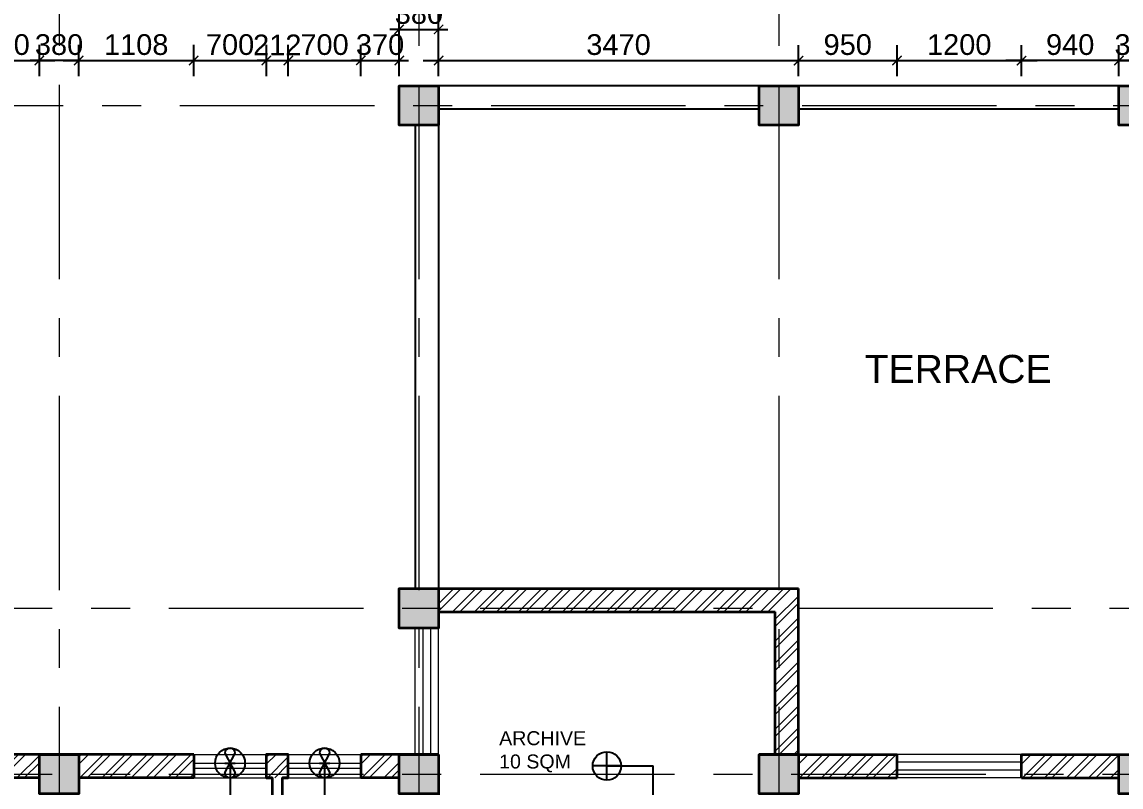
# Model space of a CAD drawing. Header units: inches. Extents: x 527934 to 2134587, y -408734 to 227304.
# Drawn here: x 1713861 to 1724458, y -185053 to -177674 of the extents above; entities that cross this region are included whole.
import ezdxf

# ---------------------------------------------------------------- set-up
doc = ezdxf.new("R2010")
doc.units = ezdxf.units.IN
doc.header["$MEASUREMENT"] = 0
doc.linetypes.add('CENTER', pattern=[2, 1.25, -0.25, 0.25, -0.25])
doc.linetypes.add('CONTINU', pattern=[0])
for name, color, linetype, lineweight in [('1 LIGHT N SWITCH', 3, 'Continuous', 25), ('6 LIGHT PT WIRING', 3, 'Continuous', 25), ('centre line', 1, 'CENTER', 9), ('dim', 253, 'Continuous', 9), ('furniture', 253, 'Continuous', 5), ('hatch', 250, 'Continuous', 5), ('plinth', 5, 'Continuous', 9), ('sill', 253, 'Continuous', 13), ('text', 7, 'Continuous', 13), ('wall - brick', 30, 'Continuous', 35), ('window', 1, 'Continuous', 15)]:
    doc.layers.add(name, color=color, linetype=linetype, lineweight=lineweight)
doc.layers.add('kpl_dessin fin', color=3, linetype='CONTINU')
doc.styles.get("Standard").update_dxf_attribs({"font": 'arial.ttf'})
doc.dimstyles.new('dim 100', dxfattribs={"dimtxt": 200, "dimasz": 90, "dimexe": 150, "dimexo": 150, "dimgap": 50, "dimtad": 1, "dimdec": 0, "dimzin": 0, "dimdsep": 46, "dimtxsty": 'Standard', "dimblk": 'ARCHTICK', "dimcen": 100, "dimdle": 150, "dimazin": 0, "dimtfac": 1, "dimtdec": 0, "dimtix": 1, "dimtmove": 2, "dimatfit": 3, "dimfxl": 150, "dimfxlon": 1, "dimtolj": 1, "dimtzin": 0, "dimarcsym": 0})

# ---------------------------------------------------------------- blocks, each defined once
blk = doc.blocks.new('_ArchTick')
at = {"color": 0, "linetype": 'ByBlock', "const_width": 0.15}
blk.add_lwpolyline([(-0.5, -0.5), (0.5, 0.5)], dxfattribs=at)
blk = doc.blocks.new('*D2456')
at = {"layer": 'Defpoints', "color": 0, "ltscale": 400}
for p in [(1714028, -178045), (1713378, -184739), (1714028, -184739)]:
    blk.add_point(p, dxfattribs=at)
at = {"layer": 'dim', "color": 0, "lineweight": -2, "ltscale": 400}
for p, q in [((1713378, -178195), (1713378, -177895)), ((1714028, -178195), (1714028, -177895)), ((1713228, -178045), (1714178, -178045))]:
    blk.add_line(p, q, dxfattribs=at)
at = {"layer": 'dim', "color": 0, "lineweight": -2, "ltscale": 400, "xscale": 90, "yscale": 90, "zscale": 90, "rotation": 180}
blk.add_blockref('_ArchTick', (1713378, -178045), dxfattribs=at)
at = {"layer": 'dim', "color": 0, "lineweight": -2, "ltscale": 400, "xscale": 90, "yscale": 90, "zscale": 90}
blk.add_blockref('_ArchTick', (1714028, -178045), dxfattribs=at)
at = {"layer": 'dim', "color": 0, "ltscale": 400, "insert": (1713703, -177893), "char_height": 200, "attachment_point": 5}
blk.add_mtext('\\A1;650', dxfattribs=at)
blk = doc.blocks.new('*D2457')
at = {"layer": 'Defpoints', "color": 0, "ltscale": 400}
for p in [(1714028, -178045), (1714028, -184739), (1714408, -184739)]:
    blk.add_point(p, dxfattribs=at)
at = {"layer": 'dim', "color": 0, "lineweight": -2, "ltscale": 400}
for p, q in [((1714028, -178195), (1714028, -177895)), ((1714408, -178195), (1714408, -177895)), ((1714028, -178045), (1713938, -178045)), ((1714408, -178045), (1714028, -178045)), ((1714408, -178045), (1714498, -178045))]:
    blk.add_line(p, q, dxfattribs=at)
at = {"layer": 'dim', "color": 0, "lineweight": -2, "ltscale": 400, "xscale": 90, "yscale": 90, "zscale": 90}
blk.add_blockref('_ArchTick', (1714028, -178045), dxfattribs=at)
at = {"layer": 'dim', "color": 0, "lineweight": -2, "ltscale": 400, "xscale": 90, "yscale": 90, "zscale": 90, "rotation": 180}
blk.add_blockref('_ArchTick', (1714408, -178045), dxfattribs=at)
at = {"layer": 'dim', "color": 0, "ltscale": 400, "insert": (1714218, -177893), "char_height": 200, "attachment_point": 5}
blk.add_mtext('\\A1;380', dxfattribs=at)
blk = doc.blocks.new('*D2458')
at = {"layer": 'Defpoints', "color": 0, "ltscale": 400}
for p in [(1715517, -178045), (1714408, -184739), (1715517, -184739)]:
    blk.add_point(p, dxfattribs=at)
at = {"layer": 'dim', "color": 0, "lineweight": -2, "ltscale": 400}
for p, q in [((1714408, -178195), (1714408, -177895)), ((1715517, -178195), (1715517, -177895)), ((1714258, -178045), (1715667, -178045))]:
    blk.add_line(p, q, dxfattribs=at)
at = {"layer": 'dim', "color": 0, "lineweight": -2, "ltscale": 400, "xscale": 90, "yscale": 90, "zscale": 90, "rotation": 180}
blk.add_blockref('_ArchTick', (1714408, -178045), dxfattribs=at)
at = {"layer": 'dim', "color": 0, "lineweight": -2, "ltscale": 400, "xscale": 90, "yscale": 90, "zscale": 90}
blk.add_blockref('_ArchTick', (1715517, -178045), dxfattribs=at)
at = {"layer": 'dim', "color": 0, "ltscale": 400, "insert": (1714962, -177893), "char_height": 200, "attachment_point": 5}
blk.add_mtext('\\A1;1108', dxfattribs=at)
blk = doc.blocks.new('*D2459')
at = {"layer": 'Defpoints', "color": 0, "ltscale": 400}
for p in [(1716217, -178045), (1715517, -184739), (1716217, -184739)]:
    blk.add_point(p, dxfattribs=at)
at = {"layer": 'dim', "color": 0, "lineweight": -2, "ltscale": 400}
for p, q in [((1715517, -178195), (1715517, -177895)), ((1716217, -178195), (1716217, -177895)), ((1715367, -178045), (1716367, -178045))]:
    blk.add_line(p, q, dxfattribs=at)
at = {"layer": 'dim', "color": 0, "lineweight": -2, "ltscale": 400, "xscale": 90, "yscale": 90, "zscale": 90, "rotation": 180}
blk.add_blockref('_ArchTick', (1715517, -178045), dxfattribs=at)
at = {"layer": 'dim', "color": 0, "lineweight": -2, "ltscale": 400, "xscale": 90, "yscale": 90, "zscale": 90}
blk.add_blockref('_ArchTick', (1716217, -178045), dxfattribs=at)
at = {"layer": 'dim', "color": 0, "ltscale": 400, "insert": (1715867, -177893), "char_height": 200, "attachment_point": 5}
blk.add_mtext('\\A1;700', dxfattribs=at)
blk = doc.blocks.new('*D2460')
at = {"layer": 'Defpoints', "color": 0, "ltscale": 400}
for p in [(1716428, -178045), (1716217, -184739), (1716428, -184739)]:
    blk.add_point(p, dxfattribs=at)
at = {"layer": 'dim', "color": 0, "lineweight": -2, "ltscale": 400}
for p, q in [((1716217, -178195), (1716217, -177895)), ((1716428, -178195), (1716428, -177895)), ((1716217, -178045), (1716127, -178045)), ((1716217, -178045), (1716428, -178045)), ((1716428, -178045), (1716518, -178045))]:
    blk.add_line(p, q, dxfattribs=at)
at = {"layer": 'dim', "color": 0, "lineweight": -2, "ltscale": 400, "xscale": 90, "yscale": 90, "zscale": 90}
blk.add_blockref('_ArchTick', (1716217, -178045), dxfattribs=at)
at = {"layer": 'dim', "color": 0, "lineweight": -2, "ltscale": 400, "xscale": 90, "yscale": 90, "zscale": 90, "rotation": 180}
blk.add_blockref('_ArchTick', (1716428, -178045), dxfattribs=at)
at = {"layer": 'dim', "color": 0, "ltscale": 400, "insert": (1716322, -177895), "char_height": 200, "attachment_point": 5}
blk.add_mtext('\\A1;212', dxfattribs=at)
blk = doc.blocks.new('*D2461')
at = {"layer": 'Defpoints', "color": 0, "ltscale": 400}
for p in [(1717128, -178045), (1716428, -184739), (1717128, -184739)]:
    blk.add_point(p, dxfattribs=at)
at = {"layer": 'dim', "color": 0, "lineweight": -2, "ltscale": 400}
for p, q in [((1716428, -178195), (1716428, -177895)), ((1717128, -178195), (1717128, -177895)), ((1716278, -178045), (1717278, -178045))]:
    blk.add_line(p, q, dxfattribs=at)
at = {"layer": 'dim', "color": 0, "lineweight": -2, "ltscale": 400, "xscale": 90, "yscale": 90, "zscale": 90, "rotation": 180}
blk.add_blockref('_ArchTick', (1716428, -178045), dxfattribs=at)
at = {"layer": 'dim', "color": 0, "lineweight": -2, "ltscale": 400, "xscale": 90, "yscale": 90, "zscale": 90}
blk.add_blockref('_ArchTick', (1717128, -178045), dxfattribs=at)
at = {"layer": 'dim', "color": 0, "ltscale": 400, "insert": (1716778, -177893), "char_height": 200, "attachment_point": 5}
blk.add_mtext('\\A1;700', dxfattribs=at)
blk = doc.blocks.new('*D2462')
at = {"layer": 'Defpoints', "color": 0, "ltscale": 400}
for p in [(1717498, -178045), (1717128, -184739), (1717498, -184739)]:
    blk.add_point(p, dxfattribs=at)
at = {"layer": 'dim', "color": 0, "lineweight": -2, "ltscale": 400}
for p, q in [((1717128, -178195), (1717128, -177895)), ((1717498, -178195), (1717498, -177895)), ((1717128, -178045), (1717038, -178045)), ((1717128, -178045), (1717498, -178045)), ((1717498, -178045), (1717588, -178045))]:
    blk.add_line(p, q, dxfattribs=at)
at = {"layer": 'dim', "color": 0, "lineweight": -2, "ltscale": 400, "xscale": 90, "yscale": 90, "zscale": 90}
blk.add_blockref('_ArchTick', (1717128, -178045), dxfattribs=at)
at = {"layer": 'dim', "color": 0, "lineweight": -2, "ltscale": 400, "xscale": 90, "yscale": 90, "zscale": 90, "rotation": 180}
blk.add_blockref('_ArchTick', (1717498, -178045), dxfattribs=at)
at = {"layer": 'dim', "color": 0, "ltscale": 400, "insert": (1717313, -177893), "char_height": 200, "attachment_point": 5}
blk.add_mtext('\\A1;370', dxfattribs=at)
blk = doc.blocks.new('*D2009')
at = {"layer": 'Defpoints', "color": 0, "ltscale": 400}
for p in [(1717878, -177745), (1717498, -178244), (1717878, -178244)]:
    blk.add_point(p, dxfattribs=at)
at = {"layer": 'dim', "color": 0, "lineweight": -2, "ltscale": 400}
for p, q in [((1717498, -177895), (1717498, -177595)), ((1717878, -177895), (1717878, -177595)), ((1717498, -177745), (1717408, -177745)), ((1717498, -177745), (1717878, -177745)), ((1717878, -177745), (1717968, -177745))]:
    blk.add_line(p, q, dxfattribs=at)
at = {"layer": 'dim', "color": 0, "lineweight": -2, "ltscale": 400, "xscale": 90, "yscale": 90, "zscale": 90}
blk.add_blockref('_ArchTick', (1717498, -177745), dxfattribs=at)
at = {"layer": 'dim', "color": 0, "lineweight": -2, "ltscale": 400, "xscale": 90, "yscale": 90, "zscale": 90, "rotation": 180}
blk.add_blockref('_ArchTick', (1717878, -177745), dxfattribs=at)
at = {"layer": 'dim', "color": 0, "ltscale": 400, "insert": (1717688, -177593), "char_height": 200, "attachment_point": 5}
blk.add_mtext('\\A1;380', dxfattribs=at)
blk = doc.blocks.new('*D2010')
at = {"layer": 'Defpoints', "color": 0, "ltscale": 400}
for p in [(1721348, -178046), (1717878, -183139), (1721348, -183139)]:
    blk.add_point(p, dxfattribs=at)
at = {"layer": 'dim', "color": 0, "lineweight": -2, "ltscale": 400}
for p, q in [((1717878, -178196), (1717878, -177896)), ((1721348, -178196), (1721348, -177896)), ((1717728, -178046), (1721498, -178046))]:
    blk.add_line(p, q, dxfattribs=at)
at = {"layer": 'dim', "color": 0, "lineweight": -2, "ltscale": 400, "xscale": 90, "yscale": 90, "zscale": 90, "rotation": 180}
blk.add_blockref('_ArchTick', (1717878, -178046), dxfattribs=at)
at = {"layer": 'dim', "color": 0, "lineweight": -2, "ltscale": 400, "xscale": 90, "yscale": 90, "zscale": 90}
blk.add_blockref('_ArchTick', (1721348, -178046), dxfattribs=at)
at = {"layer": 'dim', "color": 0, "ltscale": 400, "insert": (1719613, -177893), "char_height": 200, "attachment_point": 5}
blk.add_mtext('\\A1;3470', dxfattribs=at)
blk = doc.blocks.new('*D2463')
at = {"layer": 'Defpoints', "color": 0, "ltscale": 400}
for p in [(1722298, -178046), (1721348, -184739), (1722298, -184739)]:
    blk.add_point(p, dxfattribs=at)
at = {"layer": 'dim', "color": 0, "lineweight": -2, "ltscale": 400}
for p, q in [((1721348, -178196), (1721348, -177896)), ((1722298, -178196), (1722298, -177896)), ((1721198, -178046), (1722448, -178046))]:
    blk.add_line(p, q, dxfattribs=at)
at = {"layer": 'dim', "color": 0, "lineweight": -2, "ltscale": 400, "xscale": 90, "yscale": 90, "zscale": 90, "rotation": 180}
blk.add_blockref('_ArchTick', (1721348, -178046), dxfattribs=at)
at = {"layer": 'dim', "color": 0, "lineweight": -2, "ltscale": 400, "xscale": 90, "yscale": 90, "zscale": 90}
blk.add_blockref('_ArchTick', (1722298, -178046), dxfattribs=at)
at = {"layer": 'dim', "color": 0, "ltscale": 400, "insert": (1721823, -177893), "char_height": 200, "attachment_point": 5}
blk.add_mtext('\\A1;950', dxfattribs=at)
blk = doc.blocks.new('*D2464')
at = {"layer": 'Defpoints', "color": 0, "ltscale": 400}
for p in [(1723498, -178046), (1722298, -184739), (1723498, -184739)]:
    blk.add_point(p, dxfattribs=at)
at = {"layer": 'dim', "color": 0, "lineweight": -2, "ltscale": 400}
for p, q in [((1722298, -178196), (1722298, -177896)), ((1723498, -178196), (1723498, -177896)), ((1722148, -178046), (1723648, -178046))]:
    blk.add_line(p, q, dxfattribs=at)
at = {"layer": 'dim', "color": 0, "lineweight": -2, "ltscale": 400, "xscale": 90, "yscale": 90, "zscale": 90, "rotation": 180}
blk.add_blockref('_ArchTick', (1722298, -178046), dxfattribs=at)
at = {"layer": 'dim', "color": 0, "lineweight": -2, "ltscale": 400, "xscale": 90, "yscale": 90, "zscale": 90}
blk.add_blockref('_ArchTick', (1723498, -178046), dxfattribs=at)
at = {"layer": 'dim', "color": 0, "ltscale": 400, "insert": (1722898, -177893), "char_height": 200, "attachment_point": 5}
blk.add_mtext('\\A1;1200', dxfattribs=at)
blk = doc.blocks.new('*D2465')
at = {"layer": 'Defpoints', "color": 0, "ltscale": 400}
for p in [(1723498, -178046), (1723498, -184739), (1724438, -184739)]:
    blk.add_point(p, dxfattribs=at)
at = {"layer": 'dim', "color": 0, "lineweight": -2, "ltscale": 400}
for p, q in [((1723498, -178196), (1723498, -177896)), ((1724438, -178196), (1724438, -177896)), ((1724588, -178046), (1723348, -178046))]:
    blk.add_line(p, q, dxfattribs=at)
at = {"layer": 'dim', "color": 0, "lineweight": -2, "ltscale": 400, "xscale": 90, "yscale": 90, "zscale": 90, "rotation": 180}
blk.add_blockref('_ArchTick', (1723498, -178046), dxfattribs=at)
at = {"layer": 'dim', "color": 0, "lineweight": -2, "ltscale": 400, "xscale": 90, "yscale": 90, "zscale": 90}
blk.add_blockref('_ArchTick', (1724438, -178046), dxfattribs=at)
at = {"layer": 'dim', "color": 0, "ltscale": 400, "insert": (1723968, -177893), "char_height": 200, "attachment_point": 5}
blk.add_mtext('\\A1;940', dxfattribs=at)
blk = doc.blocks.new('*D2466')
at = {"layer": 'Defpoints', "color": 0, "ltscale": 400}
for p in [(1724818, -178046), (1724438, -178289), (1724818, -178289)]:
    blk.add_point(p, dxfattribs=at)
at = {"layer": 'dim', "color": 0, "lineweight": -2, "ltscale": 400}
for p, q in [((1724438, -178139), (1724438, -177896)), ((1724818, -178139), (1724818, -177896)), ((1724438, -178046), (1724348, -178046)), ((1724438, -178046), (1724818, -178046)), ((1724818, -178046), (1724908, -178046))]:
    blk.add_line(p, q, dxfattribs=at)
at = {"layer": 'dim', "color": 0, "lineweight": -2, "ltscale": 400, "xscale": 90, "yscale": 90, "zscale": 90}
blk.add_blockref('_ArchTick', (1724438, -178046), dxfattribs=at)
at = {"layer": 'dim', "color": 0, "lineweight": -2, "ltscale": 400, "xscale": 90, "yscale": 90, "zscale": 90, "rotation": 180}
blk.add_blockref('_ArchTick', (1724818, -178046), dxfattribs=at)
at = {"layer": 'dim', "color": 0, "ltscale": 400, "insert": (1724628, -177893), "char_height": 200, "attachment_point": 5}
blk.add_mtext('\\A1;380', dxfattribs=at)
blk = doc.blocks.new('*D2019')
at = {"layer": 'Defpoints', "color": 0, "ltscale": 400}
for p in [(1707088, -176826), (1707088, -190090), (1742476, -190090)]:
    blk.add_point(p, dxfattribs=at)
at = {"layer": 'dim', "color": 0, "lineweight": -2, "ltscale": 400}
for p, q in [((1707088, -176976), (1707088, -176676)), ((1742476, -176976), (1742476, -176676)), ((1742626, -176826), (1706938, -176826))]:
    blk.add_line(p, q, dxfattribs=at)
at = {"layer": 'dim', "color": 0, "lineweight": -2, "ltscale": 400, "xscale": 90, "yscale": 90, "zscale": 90, "rotation": 180}
blk.add_blockref('_ArchTick', (1707088, -176826), dxfattribs=at)
at = {"layer": 'dim', "color": 0, "lineweight": -2, "ltscale": 400, "xscale": 90, "yscale": 90, "zscale": 90}
blk.add_blockref('_ArchTick', (1742476, -176826), dxfattribs=at)
at = {"layer": 'dim', "color": 0, "ltscale": 400, "insert": (1724782, -176673), "char_height": 200, "attachment_point": 5}
blk.add_mtext('\\A1;35388', dxfattribs=at)
blk = doc.blocks.new('*D2022')
at = {"layer": 'Defpoints', "color": 0, "ltscale": 400}
for p in [(1706711, -183519), (1717653, -183519), (1717653, -184739)]:
    blk.add_point(p, dxfattribs=at)
at = {"layer": 'dim', "color": 0, "lineweight": -2, "ltscale": 400}
for p, q in [((1706711, -184889), (1706711, -183369)), ((1706861, -183519), (1706561, -183519)), ((1706861, -184739), (1706561, -184739))]:
    blk.add_line(p, q, dxfattribs=at)
at = {"layer": 'dim', "color": 0, "lineweight": -2, "ltscale": 400, "xscale": 90, "yscale": 90, "zscale": 90}
for p, rotation in [((1706711, -183519), 90), ((1706711, -184739), 270)]:
    blk.add_blockref('_ArchTick', p, dxfattribs=dict(at, rotation=rotation))
at = {"layer": 'dim', "color": 0, "ltscale": 400, "insert": (1706559, -184129), "char_height": 200, "attachment_point": 5, "rotation": 90}
blk.add_mtext('\\A1;1220', dxfattribs=at)
blk = doc.blocks.new('*D2484')
at = {"layer": 'Defpoints', "color": 0, "ltscale": 400}
for p in [(1706711, -183139), (1717498, -183139), (1717498, -183519)]:
    blk.add_point(p, dxfattribs=at)
at = {"layer": 'dim', "color": 0, "lineweight": -2, "ltscale": 400}
for p, q in [((1706711, -183139), (1706711, -183049)), ((1706861, -183139), (1706561, -183139)), ((1706711, -183519), (1706711, -183139)), ((1706861, -183519), (1706561, -183519)), ((1706711, -183519), (1706711, -183609))]:
    blk.add_line(p, q, dxfattribs=at)
at = {"layer": 'dim', "color": 0, "lineweight": -2, "ltscale": 400, "xscale": 90, "yscale": 90, "zscale": 90}
for p, rotation in [((1706711, -183139), 270), ((1706711, -183519), 90)]:
    blk.add_blockref('_ArchTick', p, dxfattribs=dict(at, rotation=rotation))
at = {"layer": 'dim', "color": 0, "ltscale": 400, "insert": (1706559, -183329), "char_height": 200, "attachment_point": 5, "rotation": 90}
blk.add_mtext('\\A1;380', dxfattribs=at)
blk = doc.blocks.new('*D2485')
at = {"layer": 'Defpoints', "color": 0, "ltscale": 400}
for p in [(1706711, -178669), (1717653, -178669), (1717653, -183139)]:
    blk.add_point(p, dxfattribs=at)
at = {"layer": 'dim', "color": 0, "lineweight": -2, "ltscale": 400}
for p, q in [((1706711, -183289), (1706711, -178519)), ((1706861, -178669), (1706561, -178669)), ((1706861, -183139), (1706561, -183139))]:
    blk.add_line(p, q, dxfattribs=at)
at = {"layer": 'dim', "color": 0, "lineweight": -2, "ltscale": 400, "xscale": 90, "yscale": 90, "zscale": 90}
for p, rotation in [((1706711, -178669), 90), ((1706711, -183139), 270)]:
    blk.add_blockref('_ArchTick', p, dxfattribs=dict(at, rotation=rotation))
at = {"layer": 'dim', "color": 0, "ltscale": 400, "insert": (1706559, -180904), "char_height": 200, "attachment_point": 5, "rotation": 90}
blk.add_mtext('\\A1;4470', dxfattribs=at)
blk = doc.blocks.new('*D2486')
at = {"layer": 'Defpoints', "color": 0, "ltscale": 400}
for p in [(1706711, -178289), (1717498, -178289), (1717498, -178669)]:
    blk.add_point(p, dxfattribs=at)
at = {"layer": 'dim', "color": 0, "lineweight": -2, "ltscale": 400}
for p, q in [((1706711, -178289), (1706711, -178199)), ((1706861, -178289), (1706561, -178289)), ((1706711, -178669), (1706711, -178289)), ((1706861, -178669), (1706561, -178669)), ((1706711, -178669), (1706711, -178759))]:
    blk.add_line(p, q, dxfattribs=at)
at = {"layer": 'dim', "color": 0, "lineweight": -2, "ltscale": 400, "xscale": 90, "yscale": 90, "zscale": 90}
for p, rotation in [((1706711, -178289), 270), ((1706711, -178669), 90)]:
    blk.add_blockref('_ArchTick', p, dxfattribs=dict(at, rotation=rotation))
at = {"layer": 'dim', "color": 0, "ltscale": 400, "insert": (1706559, -178479), "char_height": 200, "attachment_point": 5, "rotation": 90}
blk.add_mtext('\\A1;380', dxfattribs=at)
blk = doc.blocks.new('*D2026')
at = {"layer": 'Defpoints', "color": 0, "ltscale": 400}
for p in [(1706101, -178479), (1717412, -178479), (1717412, -183329)]:
    blk.add_point(p, dxfattribs=at)
at = {"layer": 'dim', "color": 0, "lineweight": -2, "ltscale": 400}
for p, q in [((1706101, -183479), (1706101, -178329)), ((1706251, -178479), (1705951, -178479)), ((1706251, -183329), (1705951, -183329))]:
    blk.add_line(p, q, dxfattribs=at)
at = {"layer": 'dim', "color": 0, "lineweight": -2, "ltscale": 400, "xscale": 90, "yscale": 90, "zscale": 90}
for p, rotation in [((1706101, -178479), 90), ((1706101, -183329), 270)]:
    blk.add_blockref('_ArchTick', p, dxfattribs=dict(at, rotation=rotation))
at = {"layer": 'dim', "color": 0, "ltscale": 400, "insert": (1705949, -180904), "char_height": 200, "attachment_point": 5, "rotation": 90}
blk.add_mtext('\\A1;4850', dxfattribs=at)
blk = doc.blocks.new('*D2493')
at = {"layer": 'Defpoints', "color": 0, "ltscale": 400}
for p in [(1717498, -178289), (1705491, -197819), (1717498, -197819)]:
    blk.add_point(p, dxfattribs=at)
at = {"layer": 'furniture', "color": 0, "lineweight": -2, "ltscale": 400}
for p, q in [((1705491, -178139), (1705491, -197969)), ((1705641, -178289), (1705341, -178289)), ((1705641, -197819), (1705341, -197819))]:
    blk.add_line(p, q, dxfattribs=at)
at = {"layer": 'furniture', "color": 0, "lineweight": -2, "ltscale": 400, "xscale": 90, "yscale": 90, "zscale": 90}
for p, rotation in [((1705491, -178289), 90), ((1705491, -197819), 270)]:
    blk.add_blockref('_ArchTick', p, dxfattribs=dict(at, rotation=rotation))
at = {"layer": 'furniture', "color": 0, "ltscale": 400, "insert": (1705339, -188054), "char_height": 200, "attachment_point": 5, "rotation": 90}
blk.add_mtext('\\A1;19530', dxfattribs=at)
blk = doc.blocks.new('*D2496')
at = {"layer": 'Defpoints', "color": 0, "ltscale": 400}
for p in [(1717688, -152819), (1714218, -198831), (1717688, -198831)]:
    blk.add_point(p, dxfattribs=at)
at = {"layer": 'furniture', "color": 0, "lineweight": -2, "ltscale": 400}
for p, q in [((1714218, -198831), (1714218, -198681)), ((1717688, -198681), (1717688, -198981)), ((1714068, -198831), (1717838, -198831))]:
    blk.add_line(p, q, dxfattribs=at)
at = {"layer": 'furniture', "color": 0, "lineweight": -2, "ltscale": 400, "xscale": 90, "yscale": 90, "zscale": 90, "rotation": 180}
blk.add_blockref('_ArchTick', (1714218, -198831), dxfattribs=at)
at = {"layer": 'furniture', "color": 0, "lineweight": -2, "ltscale": 400, "xscale": 90, "yscale": 90, "zscale": 90}
blk.add_blockref('_ArchTick', (1717688, -198831), dxfattribs=at)
at = {"layer": 'furniture', "color": 0, "ltscale": 400, "insert": (1715953, -198679), "char_height": 200, "attachment_point": 5}
blk.add_mtext('\\A1;3470', dxfattribs=at)
blk = doc.blocks.new('*D2497')
at = {"layer": 'Defpoints', "color": 0, "ltscale": 400}
for p in [(1721158, -152819), (1717688, -198831), (1721158, -198831)]:
    blk.add_point(p, dxfattribs=at)
at = {"layer": 'furniture', "color": 0, "lineweight": -2, "ltscale": 400}
for p, q in [((1717688, -198831), (1717688, -198681)), ((1721158, -198681), (1721158, -198981)), ((1717538, -198831), (1721308, -198831))]:
    blk.add_line(p, q, dxfattribs=at)
at = {"layer": 'furniture', "color": 0, "lineweight": -2, "ltscale": 400, "xscale": 90, "yscale": 90, "zscale": 90, "rotation": 180}
blk.add_blockref('_ArchTick', (1717688, -198831), dxfattribs=at)
at = {"layer": 'furniture', "color": 0, "lineweight": -2, "ltscale": 400, "xscale": 90, "yscale": 90, "zscale": 90}
blk.add_blockref('_ArchTick', (1721158, -198831), dxfattribs=at)
at = {"layer": 'furniture', "color": 0, "ltscale": 400, "insert": (1719423, -198679), "char_height": 200, "attachment_point": 5}
blk.add_mtext('\\A1;3470', dxfattribs=at)
blk = doc.blocks.new('*D2498')
at = {"layer": 'Defpoints', "color": 0, "ltscale": 400}
for p in [(1724628, -152819), (1721158, -198831), (1724628, -198831)]:
    blk.add_point(p, dxfattribs=at)
at = {"layer": 'furniture', "color": 0, "lineweight": -2, "ltscale": 400}
for p, q in [((1721158, -198831), (1721158, -198681)), ((1724628, -198681), (1724628, -198981)), ((1721008, -198831), (1724778, -198831))]:
    blk.add_line(p, q, dxfattribs=at)
at = {"layer": 'furniture', "color": 0, "lineweight": -2, "ltscale": 400, "xscale": 90, "yscale": 90, "zscale": 90, "rotation": 180}
blk.add_blockref('_ArchTick', (1721158, -198831), dxfattribs=at)
at = {"layer": 'furniture', "color": 0, "lineweight": -2, "ltscale": 400, "xscale": 90, "yscale": 90, "zscale": 90}
blk.add_blockref('_ArchTick', (1724628, -198831), dxfattribs=at)
at = {"layer": 'furniture', "color": 0, "ltscale": 400, "insert": (1722893, -198679), "char_height": 200, "attachment_point": 5}
blk.add_mtext('\\A1;3470', dxfattribs=at)
blk = doc.blocks.new('dome')
at = {"color": 3}
for p, q in [((542951, 234900), (542951, 235175)), ((543088, 235037), (542814, 235037))]:
    blk.add_line(p, q, dxfattribs=at)
blk.add_circle((542951, 235037), 137, dxfattribs=at)
blk = doc.blocks.new('exhaust fan')
at = {"color": 3}
for p, q in [((550601, 228565), (550758, 228857)), ((550601, 228857), (550758, 228565)), ((550601, 228711), (550758, 228711))]:
    blk.add_line(p, q, dxfattribs=at)
blk.add_circle((550680, 228711), 225, dxfattribs=at)
for centre, start, end in [((550680, 228857), 360, 180), ((550680, 228565), 180, 360)]:
    blk.add_arc(centre, 78.9, start, end, dxfattribs=at)

msp = doc.modelspace()

# ---------------------------------------------------------------- hatches: boundary and pattern name
at = {"layer": 'hatch', "lineweight": 5, "ltscale": 400}
h = msp.add_hatch(dxfattribs=at)
h.set_pattern_fill('ANSI32', color=256, scale=400)
h.set_pattern_definition([(45, (-786419.92, -91937.05), (-106.066017, 106.066017), []), (45, (-786349.21, -91937.05), (-106.066017, 106.066017), [])])
h.paths.add_polyline_path([(1717878.1, -183364.4), (1717878.1, -183139.4), (1721348.1, -183139.4), (1721348.1, -184739.4), (1721123.1, -184739.4), (1721123.1, -183364.4)])
edge = h.paths.add_edge_path(flags=17)
edge.add_line((1717878.1, -183139.4), (1721348.1, -183139.4))
h = msp.add_hatch(dxfattribs=at)
h.set_pattern_fill('ANSI32', color=256, scale=400)
h.set_pattern_definition([(45, (-790919.92, -153446.24), (-106.066017, 106.066017), []), (45, (-790849.21, -153446.24), (-106.066017, 106.066017), [])])
h.paths.add_polyline_path([(1713378.1, -184964.4), (1713378.1, -184739.4), (1714028.1, -184739.4), (1714028.1, -184964.4)])
h = msp.add_hatch(dxfattribs=at)
h.set_pattern_fill('ANSI32', color=256, scale=400)
h.set_pattern_definition([(45, (-789889.92, -153446.24), (-106.066017, 106.066017), []), (45, (-789819.21, -153446.24), (-106.066017, 106.066017), [])])
h.paths.add_polyline_path([(1714408.1, -184964.4), (1714408.1, -184739.4), (1715516.6, -184739.4), (1715516.6, -184964.4)])
h = msp.add_hatch(dxfattribs=at)
h.set_pattern_fill('ANSI32', color=256, scale=400)
h.set_pattern_definition([(45, (-788081.47, -153446.24), (-106.066017, 106.066017), []), (45, (-788010.76, -153446.24), (-106.066017, 106.066017), [])])
h.paths.add_polyline_path([(1716216.6, -184964.4), (1716216.6, -184739.4), (1716428.1, -184739.4), (1716428.1, -184964.4)])
h = msp.add_hatch(dxfattribs=at)
h.set_pattern_fill('ANSI32', color=256, scale=400)
h.set_pattern_definition([(45, (-787169.9, -153446.24), (-106.066017, 106.066017), []), (45, (-787099.19, -153446.24), (-106.066017, 106.066017), [])])
h.paths.add_polyline_path([(1717128.1, -184964.4), (1717128.1, -184739.4), (1717498.1, -184739.4), (1717498.1, -184964.4)])
h = msp.add_hatch(dxfattribs=at)
h.set_pattern_fill('ANSI32', color=256, scale=400)
h.set_pattern_definition([(45, (-782949.92, -153446.24), (-106.066017, 106.066017), []), (45, (-782879.21, -153446.24), (-106.066017, 106.066017), [])])
h.paths.add_polyline_path([(1721348.1, -184964.4), (1721348.1, -184739.4), (1722298.1, -184739.4), (1722298.1, -184964.4)])
h = msp.add_hatch(dxfattribs=at)
h.set_pattern_fill('ANSI32', color=256, scale=400)
h.set_pattern_definition([(45, (-780799.92, -153446.24), (-106.066017, 106.066017), []), (45, (-780729.21, -153446.24), (-106.066017, 106.066017), [])])
h.paths.add_polyline_path([(1723498.1, -184964.4), (1723498.1, -184739.4), (1724438.1, -184739.4), (1724438.1, -184964.4)])
at = {"layer": 'plinth', "ltscale": 400}
h = msp.add_hatch(color=0, dxfattribs=at)
h.dxf.hatch_style = 1
h.paths.add_polyline_path([(1707468.1, -184739.4), (1707468.1, -185119.4), (1707088.1, -185119.4), (1707088.1, -184739.4)])
h.paths.add_polyline_path([(1710938.1, -184739.4), (1710938.1, -185119.4), (1710558.1, -185119.4), (1710558.1, -184739.4)])
h.paths.add_polyline_path([(1714408.1, -184739.4), (1714408.1, -185119.4), (1714028.1, -185119.4), (1714028.1, -184739.4)])
h.paths.add_polyline_path([(1717878.1, -183139.4), (1717878.1, -183519.4), (1717498.1, -183519.4), (1717498.1, -183139.4)])
h.paths.add_polyline_path([(1717878.1, -178289.4), (1717878.1, -178669.4), (1717498.1, -178669.4), (1717498.1, -178289.4)])
h.paths.add_polyline_path([(1721348.1, -178289.4), (1721348.1, -178669.4), (1720968.1, -178669.4), (1720968.1, -178289.4)])
h.paths.add_polyline_path([(1724818.1, -178289.4), (1724818.1, -178669.4), (1724438.1, -178669.4), (1724438.1, -178289.4)])
h.paths.add_polyline_path([(1728288.1, -178289.4), (1728288.1, -178669.4), (1727908.1, -178669.4), (1727908.1, -178289.4)])
h.paths.add_polyline_path([(1728288.1, -183139.4), (1728288.1, -183519.4), (1727908.1, -183519.4), (1727908.1, -183139.4)])
h.paths.add_polyline_path([(1721348.1, -184739.4), (1721348.1, -185119.4), (1720968.1, -185119.4), (1720968.1, -184739.4)])
h.paths.add_polyline_path([(1724818.1, -184739.4), (1724818.1, -185119.4), (1724438.1, -185119.4), (1724438.1, -184739.4)])
h.paths.add_polyline_path([(1728288.1, -184739.4), (1728288.1, -185119.4), (1727908.1, -185119.4), (1727908.1, -184739.4)])
h.paths.add_polyline_path([(1731758.1, -184739.4), (1731758.1, -185119.4), (1731378.1, -185119.4), (1731378.1, -184739.4)])
h.paths.add_polyline_path([(1735233.1, -184739.4), (1735233.1, -185119.4), (1734853.1, -185119.4), (1734853.1, -184739.4)])
h.paths.add_polyline_path([(1735233.1, -189999.4), (1735233.1, -190379.4), (1734853.1, -190379.4), (1734853.1, -189999.4)])
h.paths.add_polyline_path([(1731758.1, -189999.4), (1731758.1, -190379.4), (1731378.1, -190379.4), (1731378.1, -189999.4)])
h.paths.add_polyline_path([(1728288.1, -189999.4), (1728288.1, -190379.4), (1727908.1, -190379.4), (1727908.1, -189999.4)])
h.paths.add_polyline_path([(1724818.1, -189999.4), (1724818.1, -190379.4), (1724438.1, -190379.4), (1724438.1, -189999.4)])
h.paths.add_polyline_path([(1717878.1, -184739.4), (1717878.1, -185119.4), (1717498.1, -185119.4), (1717498.1, -184739.4)])
h.paths.add_polyline_path([(1714408.1, -189999.4), (1714408.1, -190379.4), (1714028.1, -190379.4), (1714028.1, -189999.4)])
h.paths.add_polyline_path([(1710938.1, -189999.4), (1710938.1, -190379.4), (1710558.1, -190379.4), (1710558.1, -189999.4)])
h.paths.add_polyline_path([(1707468.1, -189999.4), (1707468.1, -190379.4), (1707088.1, -190379.4), (1707088.1, -189999.4)])
h.paths.add_polyline_path([(1707468.1, -192179.4), (1707468.1, -192559.4), (1707088.1, -192559.4), (1707088.1, -192179.4)])
h.paths.add_polyline_path([(1710938.1, -192179.4), (1710938.1, -192559.4), (1710558.1, -192559.4), (1710558.1, -192179.4)])
h.paths.add_polyline_path([(1714408.1, -192179.4), (1714408.1, -192559.4), (1714028.1, -192559.4), (1714028.1, -192179.4)])
h.paths.add_polyline_path([(1717878.1, -192179.4), (1717878.1, -192559.4), (1717498.1, -192559.4), (1717498.1, -192179.4)])
h.paths.add_polyline_path([(1721348.1, -192179.4), (1721348.1, -192559.4), (1720968.1, -192559.4), (1720968.1, -192179.4)])
h.paths.add_polyline_path([(1724818.1, -192179.4), (1724818.1, -192559.4), (1724438.1, -192559.4), (1724438.1, -192179.4)])
h.paths.add_polyline_path([(1728288.1, -192179.4), (1728288.1, -192559.4), (1727908.1, -192559.4), (1727908.1, -192179.4)])
h.paths.add_polyline_path([(1731758.1, -192179.4), (1731758.1, -192559.4), (1731378.1, -192559.4), (1731378.1, -192179.4)])
h.paths.add_polyline_path([(1735233.1, -192179.4), (1735233.1, -192559.4), (1734853.1, -192559.4), (1734853.1, -192179.4)])
h.paths.add_polyline_path([(1735233.1, -197439.4), (1735233.1, -197819.4), (1734853.1, -197819.4), (1734853.1, -197439.4)])
h.paths.add_polyline_path([(1731758.1, -197439.4), (1731758.1, -197819.4), (1731378.1, -197819.4), (1731378.1, -197439.4)])
h.paths.add_polyline_path([(1728288.1, -197439.4), (1728288.1, -197819.4), (1727908.1, -197819.4), (1727908.1, -197439.4)])
h.paths.add_polyline_path([(1724818.1, -197439.4), (1724818.1, -197819.4), (1724438.1, -197819.4), (1724438.1, -197439.4)])
h.paths.add_polyline_path([(1721348.1, -197439.4), (1721348.1, -197819.4), (1720968.1, -197819.4), (1720968.1, -197439.4)])
h.paths.add_polyline_path([(1717878.1, -197439.4), (1717878.1, -197819.4), (1717498.1, -197819.4), (1717498.1, -197439.4)])
h.paths.add_polyline_path([(1714408.1, -197439.4), (1714408.1, -197819.4), (1714028.1, -197819.4), (1714028.1, -197439.4)])
h.paths.add_polyline_path([(1710938.1, -197439.4), (1710938.1, -197819.4), (1710558.1, -197819.4), (1710558.1, -197439.4)])
h.paths.add_polyline_path([(1707468.1, -197439.4), (1707468.1, -197819.4), (1707088.1, -197819.4), (1707088.1, -197439.4)])
edge = h.paths.add_edge_path()
edge.add_line((1717878.1, -184739.4), (1717128.1, -184739.4))

# ---------------------------------------------------------------- linework, layer by layer
at = {"layer": '6 LIGHT PT WIRING', "ltscale": 400}
for p, q in [((1715866.6, -184821.7), (1715866.6, -185299.5)), ((1716778.1, -184821.7), (1716778.1, -185182)), ((1719500.6, -184849.9), (1719945.3, -184849.9)), ((1719945.3, -186218.6), (1719945.3, -184849.9))]:
    msp.add_line(p, q, dxfattribs=at)
at = {"layer": 'centre line', "ltscale": 1500}
for p, q in [((1714218.1, -175279.4), (1714218.1, -201019.4)), ((1717688.1, -175279.4), (1717688.1, -201019.4)), ((1721158.1, -175279.4), (1721158.1, -201019.4)), ((1703383.8, -178479.4), (1746006.6, -178479.4)), ((1703278.1, -183329.4), (1721158.1, -183329.4)), ((1721348.1, -183329.4), (1746006.6, -183329.4)), ((1703278.1, -184929.4), (1746006.6, -184929.4))]:
    msp.add_line(p, q, dxfattribs=at)
at = {"layer": 'dim', "ltscale": 400}
msp.add_line((1717878.1, -184729.4), (1717878.1, -184729.4), dxfattribs=at)
at = {"layer": 'kpl_dessin fin', "ltscale": 0.5}
for p, q in [((1728288.1, -178289.4), (1717498.1, -178289.4)), ((1720968.1, -178514.4), (1717878.1, -178514.4)), ((1724438.1, -178514.4), (1721348.1, -178514.4)), ((1717653.1, -178669.4), (1717653.1, -183139.4)), ((1717878.1, -178669.4), (1717878.1, -183139.4))]:
    msp.add_line(p, q, dxfattribs=at)
at = {"layer": 'sill'}
for p, q in [((1717653.1, -184739.4), (1717653.1, -183519.4)), ((1717878.1, -184739.4), (1717878.1, -183519.4)), ((1723498.1, -184739.4), (1722298.1, -184739.4)), ((1723498.1, -184964.4), (1722298.1, -184964.4))]:
    msp.add_line(p, q, dxfattribs=at)
at = {"layer": 'sill', "ltscale": 0.5}
for p, q in [((1715516.6, -184739.4), (1716216.6, -184739.4)), ((1716428.1, -184739.4), (1717128.1, -184739.4)), ((1715516.6, -184964.4), (1716216.6, -184964.4)), ((1716428.1, -184964.4), (1717128.1, -184964.4))]:
    msp.add_line(p, q, dxfattribs=at)
at = {"layer": 'wall - brick'}
for p, q in [((1717878.1, -183139.4), (1721348.1, -183139.4)), ((1721348.1, -184739.4), (1721348.1, -183139.4)), ((1717878.1, -183364.4), (1721123.1, -183364.4)), ((1721123.1, -184739.4), (1721123.1, -183364.4)), ((1715048.1, -184739.4), (1713378.1, -184739.4)), ((1715516.6, -184739.4), (1715048.1, -184739.4)), ((1715516.6, -184739.4), (1715516.6, -184964.4)), ((1716428.1, -184739.4), (1716216.6, -184739.4)), ((1717878.1, -184739.4), (1717128.1, -184739.4)), ((1717128.1, -184739.4), (1717128.1, -184964.4)), ((1717878.1, -184739.4), (1717878.1, -190379.4)), ((1721348.1, -184739.4), (1720968.1, -184739.4)), ((1721348.1, -184739.4), (1722298.1, -184739.4)), ((1722298.1, -184964.4), (1722298.1, -184739.4)), ((1723498.1, -184739.4), (1724438.1, -184739.4)), ((1723498.1, -184964.4), (1723498.1, -184739.4)), ((1714028.1, -184964.4), (1713378.1, -184964.4)), ((1715048.1, -184964.4), (1714408.1, -184964.4)), ((1715516.6, -184964.4), (1715048.1, -184964.4)), ((1716272.1, -184964.4), (1716216.6, -184964.4)), ((1716428.1, -184964.4), (1716372.1, -184964.4)), ((1717498.1, -184964.4), (1717128.1, -184964.4)), ((1721348.1, -184964.4), (1722298.1, -184964.4)), ((1723498.1, -184964.4), (1724438.1, -184964.4))]:
    msp.add_line(p, q, dxfattribs=at)
for points in [[(1717878.1, -178289.4), (1717878.1, -178669.4), (1717498.1, -178669.4), (1717498.1, -178289.4)], [(1721348.1, -178289.4), (1721348.1, -178669.4), (1720968.1, -178669.4), (1720968.1, -178289.4)], [(1724818.1, -178289.4), (1724818.1, -178669.4), (1724438.1, -178669.4), (1724438.1, -178289.4)], [(1717878.1, -183139.4), (1717878.1, -183519.4), (1717498.1, -183519.4), (1717498.1, -183139.4)], [(1714408.1, -184739.4), (1714408.1, -185119.4), (1714028.1, -185119.4), (1714028.1, -184739.4)], [(1717878.1, -184739.4), (1717878.1, -185119.4), (1717498.1, -185119.4), (1717498.1, -184739.4)], [(1721348.1, -184739.4), (1721348.1, -185119.4), (1720968.1, -185119.4), (1720968.1, -184739.4)], [(1724818.1, -184739.4), (1724818.1, -185119.4), (1724438.1, -185119.4), (1724438.1, -184739.4)]]:
    msp.add_lwpolyline(points, close=True, dxfattribs=at)
msp.add_lwpolyline([(1716372.1, -189399.2), (1716372.1, -186199.6), (1716465.4, -186199.6), (1716465.4, -186099.6), (1716372.1, -186099.6), (1716372.1, -184964.4), (1716428.1, -184964.4), (1716428.1, -184739.4), (1716216.6, -184739.4), (1716216.6, -184964.4), (1716272.1, -184964.4), (1716272.1, -189399.2)], dxfattribs=at)
at = {"layer": 'window'}
for p, q in [((1717728.1, -184739.4), (1717728.1, -183519.4)), ((1717803.1, -184739.4), (1717803.1, -183519.4)), ((1723498.1, -184814.4), (1722298.1, -184814.4)), ((1723498.1, -184889.4), (1722298.1, -184889.4))]:
    msp.add_line(p, q, dxfattribs=at)
at = {"layer": 'window', "ltscale": 0.5}
for p, q in [((1715516.6, -184821.7), (1716216.6, -184821.7)), ((1715516.6, -184871.7), (1716216.6, -184871.7)), ((1716428.1, -184821.7), (1717128.1, -184821.7)), ((1716428.1, -184871.7), (1717128.1, -184871.7))]:
    msp.add_line(p, q, dxfattribs=at)

# ---------------------------------------------------------------- block references
at = {"layer": '1 LIGHT N SWITCH', "xscale": 0.6400000005960464, "yscale": 0.6400000000139698, "zscale": 0.6400000000000001}
for p in [(1363431.6, -331196.8), (1364343.2, -331196.8)]:
    msp.add_blockref('exhaust fan', p, dxfattribs=at)
at = {"layer": '1 LIGHT N SWITCH'}
msp.add_blockref('dome', (1176549.7, -419887.3), dxfattribs=at)

# ---------------------------------------------------------------- texts
at = {"layer": 'text', "attachment_point": 1}
for s, insert, char_height in [('TERRACE', (1721986.1, -180885), 270), ('ARCHIVE\\P10 SQM', (1718461.9, -184514.6), 135)]:
    msp.add_mtext_dynamic_manual_height_columns(s, width=7548.854, gutter_width=3500, heights=[0], dxfattribs=dict(at, insert=insert, char_height=char_height))

# ---------------------------------------------------------------- dimensions: what is measured, and where the dimension line sits
at = {"layer": 'dim', "ltscale": 400}
for base, p1, p2, picture, middle in [((1707088.1, -176825.5), (1742476.1, -190090.4), (1707088.1, -190090.4), '*D2019', (1724782.1, -176673.4)), ((1717878.1, -177745), (1717498.1, -178243.8), (1717878.1, -178243.8), '*D2009', (1717688.1, -177592.9)), ((1714028.1, -178045), (1713378.1, -184739.4), (1714028.1, -184739.4), '*D2456', (1713703.1, -177892.9)), ((1714028.1, -178045), (1714408.1, -184739.4), (1714028.1, -184739.4), '*D2457', (1714218.1, -177892.9)), ((1715516.5705, -178045.0455), (1714408.1131, -184739.3923), (1715516.5705, -184739.3923), '*D2458', (1714962.3418, -177892.9309)), ((1716216.6, -178045), (1715516.6, -184739.4), (1716216.6, -184739.4), '*D2459', (1715866.6, -177892.9)), ((1716428.1356, -178045.0455), (1716216.5705, -184739.3923), (1716428.1356, -184739.3923), '*D2460', (1716322.353, -177894.6363)), ((1717128.1, -178045), (1716428.1, -184739.4), (1717128.1, -184739.4), '*D2461', (1716778.1, -177892.9)), ((1717498.1, -178045), (1717128.1, -184739.4), (1717498.1, -184739.4), '*D2462', (1717313.1, -177892.9)), ((1721348.1, -178045.5), (1717878.1, -183139.4), (1721348.1, -183139.4), '*D2010', (1719613.1, -177893.4)), ((1722298.1, -178045.5), (1721348.1, -184739.4), (1722298.1, -184739.4), '*D2463', (1721823.1, -177893.4)), ((1723498.1, -178045.5), (1722298.1, -184739.4), (1723498.1, -184739.4), '*D2464', (1722898.1, -177893.4)), ((1723498.1, -178045.5), (1724438.1, -184739.4), (1723498.1, -184739.4), '*D2465', (1723968.1, -177893.4)), ((1724818.1, -178045.5), (1724438.1, -178289.4), (1724818.1, -178289.4), '*D2466', (1724628.1, -177893.4))]:
    dim = msp.add_linear_dim(base=base, p1=p1, p2=p2, dimstyle='dim 100', override={"dimpost": '\\X'}, dxfattribs=at)
    dim.commit()
    dim.dimension.update_dxf_attribs({"geometry": picture, "text_midpoint": middle})
for base, p1, p2, picture, middle in [((1706711.1, -178289.4), (1717498.1, -178669.4), (1717498.1, -178289.4), '*D2486', (1706558.9, -178479.4)), ((1706101.1, -178479.4), (1717412.1, -183329.4), (1717412.1, -178479.4), '*D2026', (1705949, -180904.4)), ((1706711.1, -178669.4), (1717653.1, -183139.4), (1717653.1, -178669.4), '*D2485', (1706559, -180904.4)), ((1706711.1, -183139.4), (1717498.1, -183519.4), (1717498.1, -183139.4), '*D2484', (1706558.9, -183329.4)), ((1706711.1, -183519.4), (1717653.1, -184739.4), (1717653.1, -183519.4), '*D2022', (1706559, -184129.4))]:
    dim = msp.add_linear_dim(base=base, p1=p1, p2=p2, angle=90, dimstyle='dim 100', override={"dimpost": '\\X'}, dxfattribs=at)
    dim.commit()
    dim.dimension.update_dxf_attribs({"geometry": picture, "text_midpoint": middle})
at = {"layer": 'furniture', "ltscale": 400}
for base, p1, p2, picture, middle in [((1717688.1, -198831), (1714218.1, -198831), (1717688.1, -152819.3), '*D2496', (1715953.1, -198678.9)), ((1721158.1, -198831), (1717688.1, -198831), (1721158.1, -152819.3), '*D2497', (1719423.1, -198678.9)), ((1724628.1, -198831), (1721158.1, -198831), (1724628.1, -152819.3), '*D2498', (1722893.1, -198678.9))]:
    dim = msp.add_linear_dim(base=base, p1=p1, p2=p2, dimstyle='dim 100', override={"dimpost": '\\X'}, dxfattribs=at)
    dim.commit()
    dim.dimension.update_dxf_attribs({"geometry": picture, "text_midpoint": middle})
dim = msp.add_linear_dim(base=(1705491.1, -197819.4), p1=(1717498.1, -178289.4), p2=(1717498.1, -197819.4), angle=90, dimstyle='dim 100', override={"dimpost": '\\X'}, dxfattribs=at)
dim.commit()
dim.dimension.update_dxf_attribs({"geometry": '*D2493', "text_midpoint": (1705338.9, -188054.4)})

doc.saveas('drawing.dxf')
